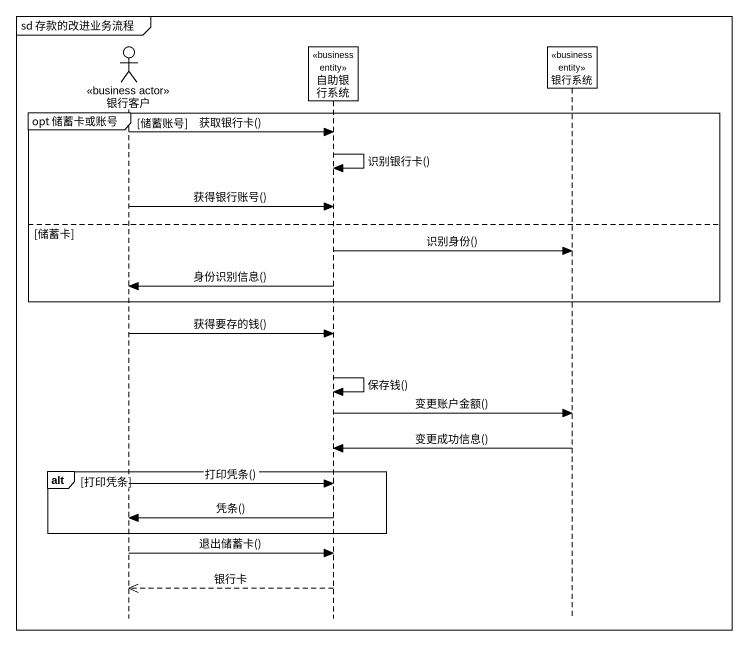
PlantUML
@startuml
mainframe sd 存款的改进业务流程
hide footbox
actor 银行客户 <<business actor>>
participant 自助银行系统 <<business entity>>
participant 银行系统 <<business entity>>

group opt 储蓄卡或账号 [储蓄账号]
  银行客户 -> 自助银行系统 : 获取银行卡()
  自助银行系统 -> 自助银行系统 : 识别银行卡()
  银行客户 -> 自助银行系统 : 获得银行账号()
else 储蓄卡
  自助银行系统 -> 银行系统 : 识别身份()
  自助银行系统 -> 银行客户 : 身份识别信息()
end
银行客户 -> 自助银行系统 : 获得要存的钱()
自助银行系统 -> 自助银行系统 : 保存钱()
自助银行系统 -> 银行系统 : 变更账户金额()
银行系统 -> 自助银行系统 : 变更成功信息()
alt 打印凭条
  银行客户 -> 自助银行系统 : 打印凭条()
  自助银行系统 -> 银行客户 : 凭条()
end
银行客户 -> 自助银行系统 : 退出储蓄卡()
自助银行系统 -->> 银行客户 : 银行卡
@enduml
